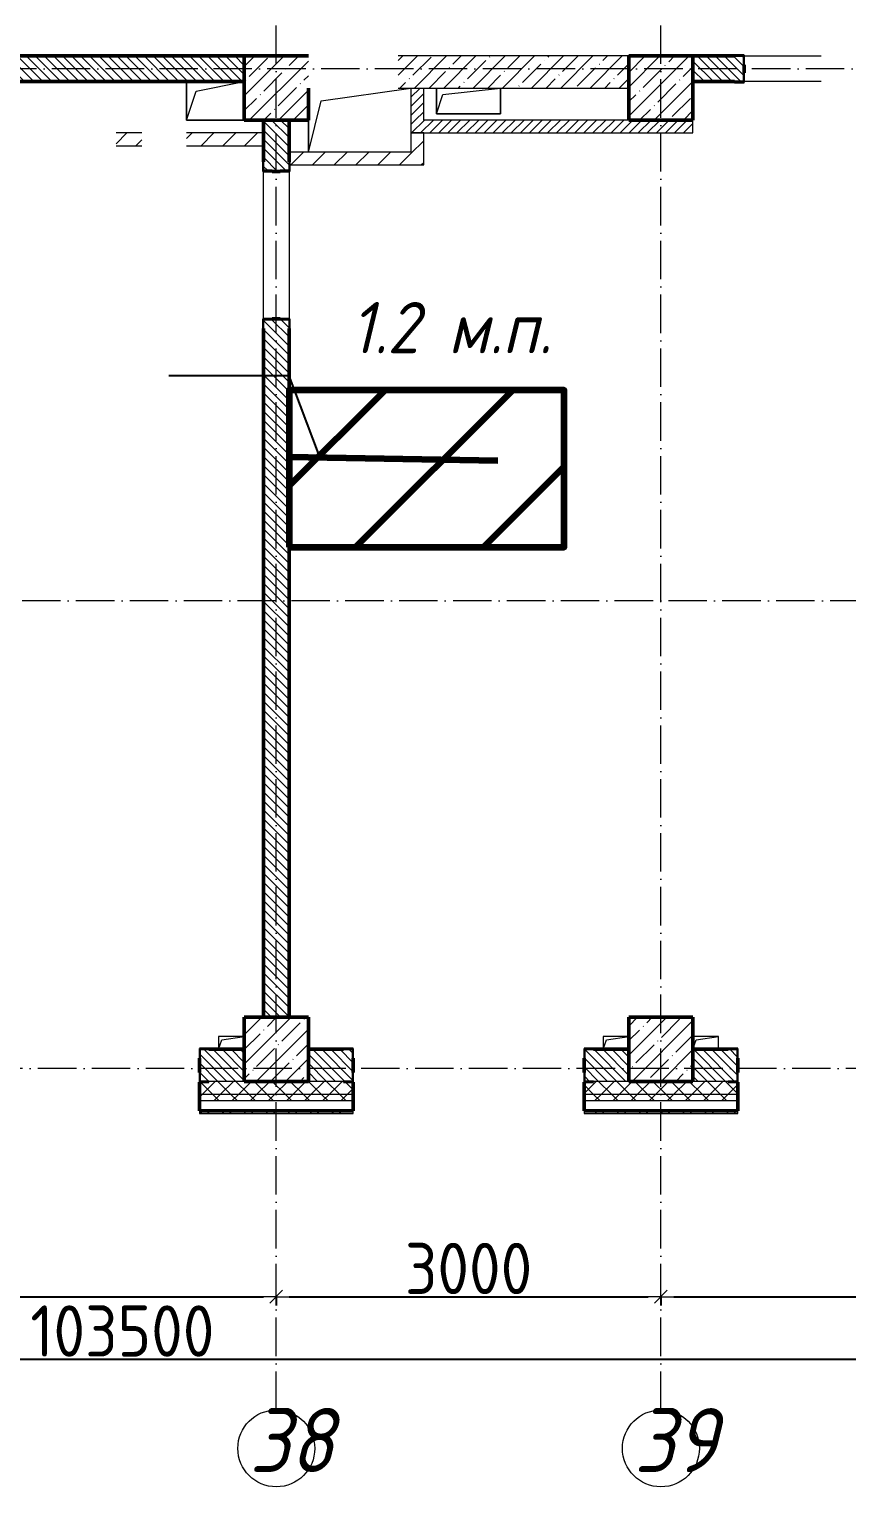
# Model space of a CAD drawing. Header units: millimetres. Extents: x -401725 to 250493, y 305116 to 802890.
# Drawn here: x 33081 to 39458, y 453933 to 465306 of the extents above; entities that cross this region are included whole.
import ezdxf

# ---------------------------------------------------------------- set-up
doc = ezdxf.new("R2010")
doc.units = ezdxf.units.MM
doc.linetypes.add('50_200_ШТРИХ_1Т_ш5_п1_п1_', pattern=[700, 500, -100, 0, -100])
for name, color, linetype, lineweight in [('20.3 ) Штробы', 1, 'Continuous', 90), ('20.4) Замена ПВХ плитка', 90, 'Continuous', 90), ('A-____-____-DIMS', 7, 'Continuous', 9), ('A-FLOR-____-OTLN', 7, 'Continuous', 9), ('A-GENM-____-MCUT', 7, 'Continuous', 25), ('A-GENM-____-OTLN', 7, 'Continuous', 9), ('A-GENM-____-OTLN-1', 7, 'Continuous', 25), ('A-WALL-____-MCUT-1', 7, 'Continuous', 9), ('A-WALL-____-MCUT-2', 7, 'Continuous', 50), ('A-WALL-____-MCUT-3', 7, 'Continuous', 9), ('A-WALL-____-PATT-1', 7, 'Continuous', 9), ('A-WALL-FNSH-MCUT-1', 7, 'Continuous', 9), ('I-WALL-____-OTLN', 7, 'Continuous', 9), ('S-COLS-____-MCUT', 7, 'Continuous', 50), ('S-COLS-____-OTLN', 7, 'Continuous', 9), ('S-GRID-____-IDEN', 7, 'Continuous', 9), ('S-GRID-____-OTLN-1', 7, '50_200_ШТРИХ_1Т_ш5_п1_п1_', 9)]:
    doc.layers.add(name, color=color, linetype=linetype, lineweight=lineweight)
doc.styles.add('ISOCPEUR_I', font='isocpeui.ttf', dxfattribs={"width": 0.9, "height": 2.5})
doc.styles.add('ISOCPEUR_I_11', font='isocpeui.ttf', dxfattribs={"width": 0.9, "height": 200})
doc.styles.add('СПДС', font='isocpeur.ttf', dxfattribs={"width": 0.9})
doc.dimstyles.new('Размера А3', dxfattribs={"dimtxt": 200, "dimasz": 100, "dimexe": 70, "dimexo": 100, "dimgap": 20, "dimtad": 1, "dimdec": 0, "dimrnd": 10, "dimzin": 0, "dimdsep": 46, "dimtxsty": 'СПДС', "dimblk": 'ARROWHEAD_6', "dimcen": 1, "dimclrd": 256, "dimclre": 256, "dimclrt": 256, "dimazin": 0, "dimtfac": 1, "dimtdec": 0, "dimtmove": 2, "dimatfit": 3, "dimfxl": 1, "dimtolj": 1, "dimtzin": 0, "dimarcsym": 0})
pattern_1 = [(135, (-15591.663, 459015.94), (-35.35534, -35.35534), [])]
pattern_2 = [(45, (-15591.66, 459015.94), (-70.71068, 70.71068), []), (135, (-15591.66, 459015.94), (-70.71068, -70.71068), [])]
pattern_3 = [(45, (-15591.66, 459015.94), (-84.8528, 84.8528), [])]
pattern_4 = [(45, (-15591.663, 459015.94), (-35.35534, 35.35534), [])]

# ---------------------------------------------------------------- blocks, each defined once
blk = doc.blocks.new('BSC_Колонна _Прямоугольная - 500х500-V59-АР1_План отверстий 2 этажа в осях 1-64_А-ГГ')
at = {"layer": 'S-COLS-____-OTLN'}
h = blk.add_hatch(dxfattribs=at)
h.set_pattern_fill('FP_88', color=256, style=0, pattern_type=2)
h.set_pattern_definition([(45, (-50600, 1668.96), (-114.04925, 114.04925), []), (45, (-50485.95, 1668.96), (-114.04925, 114.04925), [201.613, -40.323, 3.353, -36.97])])
h.paths.add_polyline_path([(-250, -250), (250, -250), (250, 250), (-250, 250), (-250, -175)], flags=0)
at = {"layer": 'S-COLS-____-MCUT'}
for p, q in [((250, 250), (-250, 250)), ((-250, 250), (-250, -250)), ((250, -250), (250, 250)), ((-250, -250), (250, -250))]:
    blk.add_line(p, q, dxfattribs=at)
blk = doc.blocks.new('BSC_Колонна _Прямоугольная - 500х500-V60-АР1_План отверстий 2 этажа в осях 1-64_А-ГГ')
at = {"layer": 'S-COLS-____-OTLN'}
h = blk.add_hatch(dxfattribs=at)
h.set_pattern_fill('FP_89', color=256, style=0, pattern_type=2)
h.set_pattern_definition([(45, (-50600, -5831.04), (-114.04925, 114.04925), []), (45, (-50485.95, -5831.04), (-114.04925, 114.04925), [201.613, -40.323, 3.353, -36.97])])
h.paths.add_polyline_path([(-250, -250), (250, -250), (250, 250), (-250, 250), (-250, 0)], flags=0)
at = {"layer": 'S-COLS-____-MCUT'}
for p, q in [((250, 250), (-250, 250)), ((-250, 250), (-250, -250)), ((250, -250), (250, 0)), ((-250, -250), (250, -250))]:
    blk.add_line(p, q, dxfattribs=at)
blk = doc.blocks.new('BSC_Колонна _Прямоугольная - 500х500-V61-АР1_План отверстий 2 этажа в осях 1-64_А-ГГ')
at = {"layer": 'S-COLS-____-OTLN'}
h = blk.add_hatch(dxfattribs=at)
h.set_pattern_fill('FP_90', color=256, style=0, pattern_type=2)
h.set_pattern_definition([(45, (-53600, 1668.96), (-114.04925, 114.04925), []), (45, (-53485.95, 1668.96), (-114.04925, 114.04925), [201.613, -40.323, 3.353, -36.97])])
h.paths.add_polyline_path([(-250, -250), (250, -250), (250, 250), (-250, 250)], flags=0)
at = {"layer": 'S-COLS-____-MCUT'}
for p, q in [((250, 250), (-250, 250)), ((-250, 250), (-250, -250)), ((250, -250), (250, 250)), ((-250, -250), (250, -250))]:
    blk.add_line(p, q, dxfattribs=at)
blk = doc.blocks.new('BSC_Колонна _Прямоугольная - 500х500-V62-АР1_План отверстий 2 этажа в осях 1-64_А-ГГ')
at = {"layer": 'S-COLS-____-OTLN'}
h = blk.add_hatch(dxfattribs=at)
h.set_pattern_fill('FP_91', color=256, style=0, pattern_type=2)
h.set_pattern_definition([(45, (-53600, -5831.04), (-114.04925, 114.04925), []), (45, (-53485.95, -5831.04), (-114.04925, 114.04925), [201.613, -40.323, 3.353, -36.97])])
h.paths.add_polyline_path([(-250, -250), (250, -250), (250, 250), (-250, 250)], flags=0)
at = {"layer": 'S-COLS-____-MCUT'}
for p, q in [((250, 250), (-250, 250)), ((-250, 250), (-250, -250)), ((250, -250), (250, 250)), ((-250, -250), (250, -250))]:
    blk.add_line(p, q, dxfattribs=at)
blk = doc.blocks.new('Фахверк_СКБ_Уголок - 250_2700-27497298-АР1_План отверстий 2 этажа в осях 1-64_А-ГГ')
at = {"layer": 'A-GENM-____-MCUT'}
for p, q in [((200, 181), (125, 181)), ((125, 181), (125, 106)), ((131, 106), (131, 175)), ((131, 175), (200, 175)), ((200, 175), (200, 181)), ((125, 106), (131, 106)), ((131, -6), (125, -6)), ((125, -6), (125, -81)), ((125, -81), (200, -81)), ((131, -75), (131, -6)), ((200, -75), (131, -75)), ((200, -81), (200, -75))]:
    blk.add_line(p, q, dxfattribs=at)
blk = doc.blocks.new('Фахверк_СКБ_Уголок - 200_3960-28268576-АР1_План отверстий 2 этажа в осях 1-64_А-ГГ')
at = {"layer": 'A-GENM-____-MCUT'}
for p, q in [((200, 156), (125, 156)), ((125, 156), (125, 81)), ((131, 81), (131, 150)), ((131, 150), (200, 150)), ((200, 150), (200, 156)), ((125, 81), (131, 81)), ((131, 19), (125, 19)), ((125, 19), (125, -56)), ((131, -50), (131, 19)), ((125, -56), (200, -56)), ((200, -50), (131, -50)), ((200, -56), (200, -50))]:
    blk.add_line(p, q, dxfattribs=at)
blk = doc.blocks.new('AR_Отверстие прямоугольное _в плите_ - AR_Отверстие прямоугольное _в плите_-V156-АР1_План отверстий 2 этажа в осях 1-64_А-ГГ')
at = {"layer": 'A-GENM-____-OTLN'}
for p, q in [((-250, 100), (-250, -100)), ((-250, -100), (-200, 50)), ((-200, 50), (250, 100)), ((250, -100), (250, 100)), ((-250, -100), (250, -100))]:
    blk.add_line(p, q, dxfattribs=at)
blk = doc.blocks.new('AR_Отверстие прямоугольное _в плите_ - AR_Отверстие прямоугольное _в плите_-V161-АР1_План отверстий 2 этажа в осях 1-64_А-ГГ')
at = {"layer": 'A-GENM-____-OTLN'}
for p, q in [((100, 50), (-100, 50)), ((-100, 50), (-100, -50)), ((-100, -50), (-75, 25)), ((-75, 25), (100, 50))]:
    blk.add_line(p, q, dxfattribs=at)
blk = doc.blocks.new('AR_Отверстие прямоугольное _в плите_ - AR_Отверстие прямоугольное _в плите_-30510712-АР1_План отверстий 2 этажа в осях 1-64_А-ГГ')
at = {"layer": 'A-GENM-____-OTLN'}
for p, q in [((100, 50), (-100, 50)), ((-100, -50), (-75, 25)), ((-75, 25), (100, 50)), ((100, -50), (100, 50))]:
    blk.add_line(p, q, dxfattribs=at)
blk = doc.blocks.new('AR_Отверстие прямоугольное _в плите_ - AR_Отверстие прямоугольное _в плите_-30553057-АР1_План отверстий 2 этажа в осях 1-64_А-ГГ')
at = {"layer": 'A-GENM-____-OTLN'}
for p, q in [((-300, 150), (400, 250)), ((-400, -250), (-300, 150)), ((-400, 0), (-400, -250))]:
    blk.add_line(p, q, dxfattribs=at)
blk = doc.blocks.new('AR_Отверстие прямоугольное _в плите_ - AR_Отверстие прямоугольное _в плите_-30552670-АР1_План отверстий 2 этажа в осях 1-64_А-ГГ')
at = {"layer": 'A-GENM-____-OTLN'}
for p, q in [((-225, 150), (-225, -150)), ((-150, 75), (225, 150)), ((-225, -150), (-150, 75)), ((-225, -150), (225, -150))]:
    blk.add_line(p, q, dxfattribs=at)
blk = doc.blocks.new('154_Стойка_СКБ_Уголок - СМ-2180_200-28268025-АР1_План отверстий 2 этажа в осях 1-64_А-ГГ')
at = {"layer": 'A-GENM-____-MCUT'}
for p, q in [((125, 156), (125, 81)), ((200, 156), (125, 156)), ((131, 81), (131, 150)), ((131, 150), (200, 150)), ((200, 150), (200, 156)), ((125, 81), (131, 81)), ((131, 19), (125, 19)), ((125, 19), (125, -56)), ((131, -50), (131, 19)), ((125, -56), (200, -56)), ((200, -50), (131, -50)), ((200, -56), (200, -50))]:
    blk.add_line(p, q, dxfattribs=at)
blk = doc.blocks.new('Ось сетки - Круг_Ø6_00__ISO-2_5_0_9K_-25732049-АР1_План отверстий 2 этажа в осях 1-64_А-ГГ')
at = {"layer": 'S-GRID-____-IDEN'}
blk.add_circle((0, 0), 3, dxfattribs=at)
blk = doc.blocks.new('ARROWHEAD_6')
at = {"color": 0, "linetype": 'Continuous'}
for p, q in [((0, 0), (-1, 0)), ((-0.5, -0.5), (0.5, 0.5))]:
    blk.add_line(p, q, dxfattribs=at)
blk = doc.blocks.new('*D4553')
at = {"layer": 'A-____-____-DIMS', "lineweight": -2, "transparency": 16777216}
for p, q in [((29008, 455423), (29008, 455347)), ((29108, 455417), (34908, 455417)), ((35008, 455423), (35008, 455347))]:
    blk.add_line(p, q, dxfattribs=at)
at = {"layer": 'Defpoints', "color": 0, "lineweight": 30, "transparency": 16777216}
for p in [(29008, 455523), (35008, 455523), (35008, 455417)]:
    blk.add_point(p, dxfattribs=at)
at = {"layer": 'A-____-____-DIMS', "lineweight": -2, "transparency": 16777216, "xscale": 100, "yscale": 100, "zscale": 100, "rotation": 180}
blk.add_blockref('ARROWHEAD_6', (29008, 455417), dxfattribs=at)
at = {"layer": 'A-____-____-DIMS', "lineweight": -2, "transparency": 16777216, "xscale": 100, "yscale": 100, "zscale": 100}
blk.add_blockref('ARROWHEAD_6', (35008, 455417), dxfattribs=at)
at = {"layer": 'A-____-____-DIMS', "transparency": 16777216, "insert": (32008, 455637), "char_height": 400, "attachment_point": 5, "style": 'СПДС'}
blk.add_mtext('\\A1;6000', dxfattribs=at)
blk = doc.blocks.new('*D4554')
at = {"layer": 'A-____-____-DIMS', "lineweight": -2, "transparency": 16777216}
for p, q in [((35008, 455423), (35008, 455347)), ((35108, 455417), (37908, 455417)), ((38008, 455423), (38008, 455347))]:
    blk.add_line(p, q, dxfattribs=at)
at = {"layer": 'Defpoints', "color": 0, "lineweight": 30, "transparency": 16777216}
for p in [(35008, 455523), (38008, 455523), (38008, 455417)]:
    blk.add_point(p, dxfattribs=at)
at = {"layer": 'A-____-____-DIMS', "lineweight": -2, "transparency": 16777216, "xscale": 100, "yscale": 100, "zscale": 100, "rotation": 180}
blk.add_blockref('ARROWHEAD_6', (35008, 455417), dxfattribs=at)
at = {"layer": 'A-____-____-DIMS', "lineweight": -2, "transparency": 16777216, "xscale": 100, "yscale": 100, "zscale": 100}
blk.add_blockref('ARROWHEAD_6', (38008, 455417), dxfattribs=at)
at = {"layer": 'A-____-____-DIMS', "transparency": 16777216, "insert": (36508, 455637), "char_height": 400, "attachment_point": 5, "style": 'СПДС'}
blk.add_mtext('\\A1;3000', dxfattribs=at)
blk = doc.blocks.new('*D4555')
at = {"layer": 'A-____-____-DIMS', "lineweight": -2, "transparency": 16777216}
for p, q in [((38008, 455423), (38008, 455347)), ((38108, 455417), (43908, 455417)), ((44008, 455423), (44008, 455347))]:
    blk.add_line(p, q, dxfattribs=at)
at = {"layer": 'Defpoints', "color": 0, "lineweight": 30, "transparency": 16777216}
for p in [(38008, 455523), (44008, 455523), (44008, 455417)]:
    blk.add_point(p, dxfattribs=at)
at = {"layer": 'A-____-____-DIMS', "lineweight": -2, "transparency": 16777216, "xscale": 100, "yscale": 100, "zscale": 100, "rotation": 180}
blk.add_blockref('ARROWHEAD_6', (38008, 455417), dxfattribs=at)
at = {"layer": 'A-____-____-DIMS', "lineweight": -2, "transparency": 16777216, "xscale": 100, "yscale": 100, "zscale": 100}
blk.add_blockref('ARROWHEAD_6', (44008, 455417), dxfattribs=at)
at = {"layer": 'A-____-____-DIMS', "transparency": 16777216, "insert": (41008, 455637), "char_height": 400, "attachment_point": 5, "style": 'СПДС'}
blk.add_mtext('\\A1;6000', dxfattribs=at)
blk = doc.blocks.new('*D4658')
at = {"layer": 'A-____-____-DIMS', "lineweight": -2, "transparency": 16777216}
for p, q in [((-17942, 454935), (-17942, 454859)), ((-17842, 454929), (85458, 454929)), ((85558, 454935), (85558, 454859))]:
    blk.add_line(p, q, dxfattribs=at)
at = {"layer": 'Defpoints', "color": 0, "lineweight": 30, "transparency": 16777216}
for p in [(-17942, 455035), (85558, 455035), (85558, 454929)]:
    blk.add_point(p, dxfattribs=at)
at = {"layer": 'A-____-____-DIMS', "lineweight": -2, "transparency": 16777216, "xscale": 100, "yscale": 100, "zscale": 100, "rotation": 180}
blk.add_blockref('ARROWHEAD_6', (-17942, 454929), dxfattribs=at)
at = {"layer": 'A-____-____-DIMS', "lineweight": -2, "transparency": 16777216, "xscale": 100, "yscale": 100, "zscale": 100}
blk.add_blockref('ARROWHEAD_6', (85558, 454929), dxfattribs=at)
at = {"layer": 'A-____-____-DIMS', "transparency": 16777216, "insert": (33808, 455149), "char_height": 400, "attachment_point": 5, "style": 'СПДС'}
blk.add_mtext('\\A1;103500', dxfattribs=at)
blk = doc.blocks.new('2этаж')
at = {"layer": 'S-GRID-____-OTLN-1', "color": 251, "ltscale": 0.6, "true_color": 0x636466}
for p, q in [((35008.3, 454533.3), (35008.3, 469166.5)), ((38008.3, 454533.3), (38008.3, 469166.5)), ((74727.1, 464997), (-20260.4, 464997)), ((88359, 460847), (-20260.4, 460847)), ((88482.7, 457197), (-20260.4, 457197))]:
    blk.add_line(p, q, dxfattribs=at)
at = {"layer": 'S-GRID-____-IDEN', "char_height": 500, "width": 404.05, "attachment_point": 1, "style": 'ISOCPEUR_I'}
for s, insert in [('38', (34798.8, 454547.9)), ('39', (37798.8, 454547.9))]:
    blk.add_mtext(s, dxfattribs=dict(at, insert=insert))
at = {"layer": 'A-____-____-DIMS'}
for base, p1, p2, picture, middle in [((35008.3, 455417.4), (29008.3, 455523.5), (35008.3, 455523.5), '*D4553', (32008.3, 455637.4)), ((38008.3, 455417.4), (35008.3, 455523.5), (38008.3, 455523.5), '*D4554', (36508.3, 455637.4)), ((44008.3, 455417.4), (38008.3, 455523.5), (44008.3, 455523.5), '*D4555', (41008.3, 455637.4)), ((85558.3, 454929.2), (-17941.7, 455035.3), (85558.3, 455035.3), '*D4658', (33808.3, 455149.2))]:
    dim = blk.add_linear_dim(base=base, p1=p1, p2=p2, dimstyle='Размера А3', override={"dimtxt": 400}, dxfattribs=at)
    dim.commit()
    dim.dimension.update_dxf_attribs({"geometry": picture, "text_midpoint": middle})

msp = doc.modelspace()

# ---------------------------------------------------------------- hatches: boundary and pattern name
at = {"layer": '20.4) Замена ПВХ плитка'}
h = msp.add_hatch(dxfattribs=at)
h.set_pattern_fill('ANSI31', color=256, scale=222)
h.paths.add_polyline_path([(175129.0567, 518909.2615), (177547.4186, 518909.2615), (177547.4186, 519950.4617), (175129.0567, 519950.4617)])
h.paths.add_polyline_path([(4708.3366, 462008.7469), (6404.5747, 462008.7469), (6404.5747, 462809.9682), (4708.3366, 462809.9682)])
h.paths.add_polyline_path([(35108.3366, 461264.4739), (37254.5981, 461264.4739), (37254.5981, 462490.6694), (35108.3366, 462490.6694)])
at = {"layer": 'A-WALL-____-PATT-1'}
h = msp.add_hatch(dxfattribs=at)
h.set_pattern_fill('FP_6', color=256, style=0, pattern_type=2)
h.set_pattern_definition(pattern_1)
h.paths.add_polyline_path([(33883.6471, 464896.983), (34758.3366, 464896.983), (34758.3366, 465096.983), (32014.3366, 465096.983), (32014.3366, 465027.983), (32008.3366, 465027.983), (32008.3366, 464965.983), (32014.3366, 464965.983), (32014.3366, 464896.983), (32116.1828, 464896.983)], flags=0)
h.paths.add_polyline_path([(29958.3366, 464896.983), (30852.3366, 464896.983), (30852.3366, 464965.983), (30858.3366, 464965.983), (30858.3366, 465027.983), (30852.3366, 465027.983), (30852.3366, 465096.983), (29958.3366, 465096.983), (29958.3366, 464984.483)], flags=0)
h.paths.add_polyline_path([(29258.3366, 464896.983), (29558.3366, 464896.983), (29558.3366, 465096.983), (29258.3366, 465096.983)], flags=0)
h = msp.add_hatch(dxfattribs=at)
h.set_pattern_fill('FP_25', color=256, style=0, pattern_type=2)
h.set_pattern_definition([(45, (-15591.66, 459015.94), (-114.04925, 114.04925), []), (45, (-15477.61, 459015.94), (-114.04925, 114.04925), [201.612, -40.322, 3.353, -36.97])])
h.paths.add_polyline_path([(37758.3366, 464846.983), (37758.3366, 465096.983), (35958.3366, 465096.983), (35958.3366, 464846.983), (37418.5757, 464846.983)], flags=0)
h = msp.add_hatch(dxfattribs=at)
h.set_pattern_fill('FP_6', color=256, style=0, pattern_type=2)
h.set_pattern_definition(pattern_1)
h.paths.add_polyline_path([(43758.3366, 464896.983), (43758.3366, 465096.983), (43358.3366, 465096.983), (43358.3366, 464896.983)], flags=0)
h.paths.add_polyline_path([(40364.3366, 464896.983), (41152.3366, 464896.983), (41152.3366, 464965.983), (41158.3366, 464965.983), (41158.3366, 465027.983), (41152.3366, 465027.983), (41152.3366, 465096.983), (40364.3366, 465096.983), (40364.3366, 465027.983), (40358.3366, 465027.983), (40358.3366, 464965.983), (40364.3366, 464965.983), (40364.3366, 464936.983)], flags=0)
h.paths.add_polyline_path([(42064.3366, 464896.983), (42958.3366, 464896.983), (42958.3366, 465096.983), (42064.3366, 465096.983), (42064.3366, 465027.983), (42058.3366, 465027.983), (42058.3366, 464965.983), (42064.3366, 464965.983), (42064.3366, 464897.6888)], flags=0)
h.paths.add_polyline_path([(38583.3366, 464896.983), (38652.3366, 464896.983), (38652.3366, 464965.983), (38658.3366, 464965.983), (38658.3366, 465027.983), (38652.3366, 465027.983), (38652.3366, 465096.983), (38258.3366, 465096.983), (38258.3366, 464896.983)], flags=0)
h = msp.add_hatch(dxfattribs=at)
h.set_pattern_fill('FP_5', color=256, style=0, pattern_type=2)
h.set_pattern_definition(pattern_4)
h.paths.add_polyline_path([(36158.3366, 464596.983), (36158.3366, 464846.983), (36058.3366, 464846.983), (36058.3366, 464596.983)], flags=0)
h = msp.add_hatch(dxfattribs=at)
h.set_pattern_fill('FP_6', color=256, style=0, pattern_type=2)
h.set_pattern_definition(pattern_1)
h.paths.add_polyline_path([(34908.3366, 457596.983), (35108.3366, 457596.983), (35108.1164, 463040.983), (35039.3366, 463040.983), (35039.3366, 463046.983), (34977.3366, 463046.983), (34977.3366, 463040.983), (34908.3366, 463040.983), (34908.3366, 458031.8615)], flags=0)
h.paths.add_polyline_path([(35039.3366, 464196.983), (35039.3366, 464202.983), (35108.3366, 464202.983), (35108.3366, 464596.983), (34908.3366, 464596.983), (34908.3366, 464202.983), (34977.3366, 464202.983), (34977.3366, 464196.983)], flags=0)
h = msp.add_hatch(dxfattribs=at)
h.set_pattern_fill('FP_5', color=256, style=0, pattern_type=2)
h.set_pattern_definition(pattern_4)
h.paths.add_polyline_path([(36058.3366, 464496.983), (38258.3366, 464496.983), (38258.3366, 464596.983), (36058.3366, 464596.983)], flags=0)
h = msp.add_hatch(dxfattribs=at)
h.set_pattern_fill('FP_4', color=256, style=0, pattern_type=2)
h.set_pattern_definition(pattern_3)
h.paths.add_polyline_path([(32858.3366, 464396.983), (33058.3366, 464396.983), (33058.3366, 464496.983), (32858.3366, 464496.983)], flags=0)
h.paths.add_polyline_path([(33883.6471, 464396.983), (33958.3366, 464396.983), (33958.3366, 464496.983), (33758.3366, 464496.983), (33758.3366, 464396.983)], flags=0)
h.paths.add_polyline_path([(34908.3366, 464396.983), (34908.3366, 464496.983), (34308.3366, 464496.983), (34308.3366, 464396.983)], flags=0)
h.paths.add_polyline_path([(32109.8366, 464399.983), (32155.3366, 464399.983), (32155.3366, 464493.983), (32108.3366, 464493.983), (32108.3366, 464399.983)], flags=0)
h = msp.add_hatch(dxfattribs=at)
h.set_pattern_fill('FP_4', color=256, style=0, pattern_type=2)
h.set_pattern_definition(pattern_3)
h.paths.add_polyline_path([(36158.3366, 464246.983), (36158.3366, 464496.983), (36058.3366, 464496.983), (36058.3366, 464246.983)], flags=0)
h = msp.add_hatch(dxfattribs=at)
h.set_pattern_fill('FP_4', color=256, style=0, pattern_type=2)
h.set_pattern_definition(pattern_3)
h.paths.add_polyline_path([(36058.3366, 464246.983), (36058.3366, 464346.983), (35108.3366, 464346.983), (35108.3366, 464271.983), (35114.3366, 464271.983), (35114.3366, 464246.983), (35651.1114, 464246.983)], flags=0)
h = msp.add_hatch(dxfattribs=at)
h.set_pattern_fill('FP_6', color=256, style=0, pattern_type=2)
h.set_pattern_definition(pattern_1)
h.paths.add_polyline_path([(34483.3366, 457096.983), (34758.3366, 457096.983), (34758.3366, 457346.983), (34414.3366, 457346.983), (34414.3366, 457277.983), (34408.3366, 457277.983), (34408.3366, 457165.983), (34414.3366, 457165.983), (34414.3366, 457096.983)], flags=0)
h.paths.add_polyline_path([(32116.1828, 457096.983), (32602.3366, 457096.983), (32602.3366, 457165.983), (32608.3366, 457165.983), (32608.3366, 457277.983), (32602.3366, 457277.983), (32602.3366, 457346.983), (31414.3366, 457346.983), (31414.3366, 457277.983), (31408.3366, 457277.983), (31408.3366, 457165.983), (31414.3366, 457165.983), (31414.3366, 457096.983), (31483.3366, 457096.983)], flags=0)
h.paths.add_polyline_path([(29602.3366, 457096.983), (29602.3366, 457165.983), (29608.3366, 457165.983), (29608.3366, 457277.983), (29602.3366, 457277.983), (29602.3366, 457346.983), (29258.3366, 457346.983), (29258.3366, 457096.983), (29533.3366, 457096.983)], flags=0)
h = msp.add_hatch(dxfattribs=at)
h.set_pattern_fill('FP_6', color=256, style=0, pattern_type=2)
h.set_pattern_definition(pattern_1)
h.paths.add_polyline_path([(37483.3366, 457096.983), (37758.3366, 457096.983), (37758.3366, 457346.983), (37414.3366, 457346.983), (37414.3366, 457277.983), (37408.3366, 457277.983), (37408.3366, 457165.983), (37414.3366, 457165.983), (37414.3366, 457096.983), (37418.5757, 457096.983)], flags=0)
h.paths.add_polyline_path([(35533.3366, 457096.983), (35602.3366, 457096.983), (35602.3366, 457165.983), (35608.3314, 457165.983), (35608.3314, 457277.983), (35602.3366, 457277.983), (35602.3366, 457346.983), (35258.3366, 457346.983), (35258.3366, 457096.983)], flags=0)
h = msp.add_hatch(dxfattribs=at)
h.set_pattern_fill('FP_6', color=256, style=0, pattern_type=2)
h.set_pattern_definition(pattern_1)
h.paths.add_polyline_path([(43604.7007, 457096.983), (43758.3366, 457096.983), (43758.3366, 457346.983), (43414.3366, 457346.983), (43414.3366, 457277.983), (43408.3366, 457277.983), (43408.3366, 457165.983), (43414.3366, 457165.983), (43414.3366, 457096.983), (43483.3366, 457096.983)], flags=0)
h.paths.add_polyline_path([(38533.3366, 457096.983), (38602.3366, 457096.983), (38602.3366, 457165.983), (38608.3262, 457165.983), (38608.3262, 457277.983), (38602.3366, 457277.983), (38602.3366, 457346.983), (38258.3366, 457346.983), (38258.3366, 457096.983), (38302.3078, 457096.983)], flags=0)
h = msp.add_hatch(dxfattribs=at)
h.set_pattern_fill('FP_1', color=256, style=0, pattern_type=2)
h.set_pattern_definition(pattern_2)
h.paths.add_polyline_path([(85658.3366, 456996.983), (85658.3366, 457096.983), (76633.3366, 457096.983), (76633.3366, 457090.983), (76558.3366, 457090.983), (76558.3366, 456996.983), (85158.3366, 456996.983)], flags=0)
h.paths.add_polyline_path([(74758.3366, 456996.983), (74758.3366, 457090.983), (74683.3366, 457090.983), (74683.3366, 457096.983), (66808.3366, 457096.983), (66808.3366, 456996.983), (74535.3257, 456996.983)], flags=0)
h.paths.add_polyline_path([(65308.3366, 456996.983), (65808.3366, 456996.983), (65808.3366, 457096.983), (64683.3366, 457096.983), (64683.3366, 457090.983), (64608.3366, 457090.983), (64608.3366, 456996.983), (64683.3366, 456996.983)], flags=0)
h.paths.add_polyline_path([(55408.3366, 456996.983), (56808.3366, 456996.983), (56808.3366, 457096.983), (55483.3366, 457096.983), (55483.3366, 457090.983), (55408.3366, 457090.983)], flags=0)
h.paths.add_polyline_path([(53258.3366, 456996.983), (53608.3366, 456996.983), (53608.3366, 457090.983), (53533.3366, 457090.983), (53533.3366, 457096.983), (52483.3366, 457096.983), (52483.3366, 457090.983), (52408.3366, 457090.983), (52408.3366, 456996.983), (52758.3366, 456996.983)], flags=0)
h.paths.add_polyline_path([(50608.0335, 456996.983), (50608.0335, 457090.983), (50533.3366, 457090.983), (50533.3366, 457096.983), (49483.3366, 457096.983), (49483.3366, 457090.983), (49408.3366, 457090.983), (49408.3366, 456996.983), (49790.8257, 456996.983)], flags=0)
h.paths.add_polyline_path([(47608.3366, 456996.983), (47608.3366, 457090.983), (47533.3366, 457090.983), (47533.3366, 457096.983), (46483.3366, 457096.983), (46483.3366, 457090.983), (46408.3366, 457090.983), (46408.3366, 456996.983), (47139.6293, 456996.983)], flags=0)
h.paths.add_polyline_path([(43758.3366, 456996.983), (44608.3366, 456996.983), (44608.3366, 457090.983), (44533.3366, 457090.983), (44533.3366, 457096.983), (43483.3366, 457096.983), (43483.3366, 457090.983), (43408.3366, 457090.983), (43408.3262, 456996.983), (43604.7007, 456996.983)], flags=0)
h.paths.add_polyline_path([(38302.3078, 456996.983), (38608.3262, 456996.983), (38608.3262, 457090.983), (38533.3366, 457090.983), (38533.3366, 457096.983), (37483.3366, 457096.983), (37483.3366, 457090.983), (37408.3366, 457090.983), (37408.3314, 456996.983), (38258.3366, 456996.983)], flags=0)
h.paths.add_polyline_path([(34408.3366, 456996.983), (35608.3314, 456996.983), (35608.3314, 457090.983), (35533.3366, 457090.983), (35533.3366, 457096.983), (34483.3366, 457096.983), (34483.3366, 457090.983), (34408.3366, 457090.983)], flags=0)
h.paths.add_polyline_path([(32116.1828, 456996.983), (32608.3366, 456996.983), (32608.3366, 457090.983), (32533.3366, 457090.983), (32533.3366, 457096.983), (31483.3366, 457096.983), (31483.3366, 457090.983), (31408.3366, 457090.983), (31408.3366, 456996.983), (31483.3366, 456996.983)], flags=0)
h.paths.add_polyline_path([(29464.9864, 456996.983), (29608.3366, 456996.983), (29608.3366, 457090.983), (29533.3366, 457090.983), (29533.3366, 457096.983), (28483.3366, 457096.983), (28483.3366, 457090.983), (28408.3366, 457090.983), (28408.3366, 456996.983), (29258.3366, 456996.983)], flags=0)
h.paths.add_polyline_path([(26608.3366, 456996.983), (26608.3366, 457090.983), (26533.3366, 457090.983), (26533.3366, 457096.983), (25483.3366, 457096.983), (25483.3366, 457090.983), (25408.3366, 457090.983), (25408.3366, 456996.983), (26533.3366, 456996.983)], flags=0)
h.paths.add_polyline_path([(23608.3366, 456996.983), (23608.3366, 457090.983), (23533.3366, 457091.6258), (23533.3366, 457096.983), (22208.3366, 457096.983), (22208.3366, 456996.983), (23602.3366, 456996.983)], flags=0)
h.paths.add_polyline_path([(19208.3366, 456996.983), (20408.3366, 456996.983), (20408.3366, 457090.983), (20333.3366, 457090.983), (20333.3366, 457096.983), (19208.3366, 457096.983)], flags=0)
h.paths.add_polyline_path([(17402.3366, 456996.983), (17408.3366, 456996.983), (17408.3366, 457090.983), (17333.3366, 457090.983), (17333.3366, 457096.983), (16283.3366, 457096.983), (16283.3366, 457090.983), (16208.3366, 457090.983), (16209.0042, 456996.983), (17333.3366, 456996.983)], flags=0)
h.paths.add_polyline_path([(14333.3366, 456996.983), (14408.3366, 456996.983), (14408.3366, 457090.983), (14333.3366, 457090.983), (14333.3366, 457096.983), (13208.3366, 457096.983), (13208.3366, 456996.983), (13708.3366, 456996.983)], flags=0)
h.paths.add_polyline_path([(10708.3366, 456996.983), (11408.3366, 456996.983), (11408.3366, 457090.983), (11333.3366, 457090.983), (11333.3366, 457096.983), (10208.3366, 457096.983), (10208.3366, 456996.983)], flags=0)
h.paths.add_polyline_path([(8408.3366, 456996.983), (8408.3366, 457090.983), (8333.3366, 457090.983), (8333.3366, 457096.983), (7283.3366, 457096.983), (7283.3366, 457090.983), (7208.3366, 457090.983), (7208.3366, 456996.983), (7371.6828, 456996.983)], flags=0)
h.paths.add_polyline_path([(5333.3366, 456996.983), (5408.3366, 456996.983), (5408.3366, 457090.983), (5333.3366, 457090.983), (5333.3366, 457096.983), (4208.3366, 457096.983), (4208.3366, 456996.983), (4720.4864, 456996.983)], flags=0)
h.paths.add_polyline_path([(1208.3366, 456996.983), (2408.3366, 456996.983), (2408.3366, 457090.983), (2333.3366, 457090.983), (2333.3366, 457096.983), (1208.3366, 457096.983)], flags=0)
h.paths.add_polyline_path([(-591.6634, 456996.983), (-591.6634, 457090.983), (-666.6634, 457090.983), (-666.6634, 457096.983), (-1716.6634, 457096.983), (-1716.6634, 457090.983), (-1791.6634, 457090.983), (-1791.6634, 456996.983), (-691.6634, 456996.983)], flags=0)
h.paths.add_polyline_path([(-2791.6634, 456996.983), (-2791.6634, 457090.983), (-2866.6634, 457090.983), (-2866.6634, 457096.983), (-8116.6634, 457096.983), (-8116.6634, 457090.983), (-8191.6634, 457090.983), (-8191.6634, 456996.983), (-3233.1029, 456996.983)], flags=0)
h.paths.add_polyline_path([(-10291.6634, 456996.983), (-9191.6634, 456996.983), (-9191.6634, 457090.983), (-9266.6634, 457090.983), (-9266.6634, 457096.983), (-18041.6634, 457096.983), (-18041.6634, 456996.983), (-10302.9601, 456996.983)], flags=0)
h = msp.add_hatch(dxfattribs=at)
h.set_pattern_fill('FP_1', color=256, style=0, pattern_type=2)
h.set_pattern_definition(pattern_2)
h.paths.add_polyline_path([(85658.3366, 456946.983), (85758.3366, 456946.983), (85758.3366, 456996.983), (76558.3366, 456996.983), (76558.3366, 456946.983), (85140.1114, 456946.983)], flags=0)
h.paths.add_polyline_path([(73651.5936, 456946.983), (74758.3366, 456946.983), (74758.3366, 456996.983), (66808.3366, 456996.983), (66808.3366, 456946.983), (72767.8614, 456946.983)], flags=0)
h.paths.add_polyline_path([(64608.3366, 456946.983), (65808.3366, 456946.983), (65808.3366, 456996.983), (64608.3366, 456996.983)], flags=0)
h.paths.add_polyline_path([(56808.3366, 456946.983), (56808.3366, 456996.983), (55408.3366, 456996.983), (55408.3366, 456946.983), (55976.9507, 456946.983)], flags=0)
h.paths.add_polyline_path([(53608.3366, 456946.983), (53608.3366, 456996.983), (52408.3366, 456996.983), (52408.3366, 456946.983), (53325.7543, 456946.983)], flags=0)
h.paths.add_polyline_path([(49790.8257, 456946.983), (50608.0335, 456946.983), (50608.0335, 456996.983), (49408.3366, 456996.983), (49408.3366, 456946.983)], flags=0)
h.paths.add_polyline_path([(47608.3366, 456946.983), (47608.3366, 456996.983), (46408.3366, 456996.983), (46408.3366, 456946.983), (47139.6293, 456946.983)], flags=0)
h.paths.add_polyline_path([(44488.4328, 456946.983), (44608.3366, 456946.983), (44608.3366, 456996.983), (43408.3262, 456996.983), (43408.3262, 456946.983), (43604.7007, 456946.983)], flags=0)
h.paths.add_polyline_path([(38608.3262, 456946.983), (38608.3262, 456996.983), (37408.3314, 456996.983), (37408.3314, 456946.983), (38302.3078, 456946.983)], flags=0)
h.paths.add_polyline_path([(35608.3314, 456946.983), (35608.3314, 456996.983), (34408.3366, 456996.983), (34408.3366, 456946.983), (34767.3792, 456946.983)], flags=0)
h.paths.add_polyline_path([(31408.3366, 456946.983), (32608.3366, 456946.983), (32608.3366, 456996.983), (31408.3366, 456996.983)], flags=0)
h.paths.add_polyline_path([(29464.9864, 456946.983), (29608.3366, 456946.983), (29608.3366, 456996.983), (28408.3366, 456996.983), (28408.3366, 456946.983), (28581.2542, 456946.983)], flags=0)
h.paths.add_polyline_path([(26608.3366, 456946.983), (26608.3366, 456996.983), (25408.3366, 456996.983), (25408.3366, 456946.983), (25930.0578, 456946.983)], flags=0)
h.paths.add_polyline_path([(23278.8614, 456946.983), (23608.3366, 456946.983), (23608.3366, 456996.983), (22208.3366, 456996.983), (22208.3366, 456946.983), (22395.1292, 456946.983)], flags=0)
h.paths.add_polyline_path([(20408.3366, 456946.983), (20408.3366, 456996.983), (19208.3366, 456996.983), (19208.3366, 456946.983), (19743.9328, 456946.983)], flags=0)
h.paths.add_polyline_path([(17408.3366, 456946.983), (17408.3366, 456996.983), (16208.3366, 456996.983), (16209.0042, 456946.983)], flags=0)
h.paths.add_polyline_path([(14408.3366, 456946.983), (14408.3366, 456996.983), (13208.3366, 456996.983), (13208.3366, 456946.983)], flags=0)
h.paths.add_polyline_path([(10208.3366, 456946.983), (11408.3366, 456946.983), (11408.3366, 456996.983), (10208.3366, 456996.983)], flags=0)
h.paths.add_polyline_path([(8408.3366, 456946.983), (8408.3366, 456996.983), (7208.3366, 456996.983), (7208.3366, 456946.983), (7371.6828, 456946.983)], flags=0)
h.paths.add_polyline_path([(5408.3366, 456946.983), (5408.3366, 456996.983), (4208.3366, 456996.983), (4208.3366, 456946.983), (4720.4864, 456946.983)], flags=0)
h.paths.add_polyline_path([(2408.3366, 456946.983), (2408.3366, 456996.983), (1208.3366, 456996.983), (1208.3366, 456946.983), (2069.2899, 456946.983)], flags=0)
h.paths.add_polyline_path([(-591.6634, 456946.983), (-591.6634, 456996.983), (-1791.6634, 456996.983), (-1791.6634, 456946.983), (-1465.6387, 456946.983)], flags=0)
h.paths.add_polyline_path([(-2791.6634, 456946.983), (-2791.6634, 456996.983), (-8191.6634, 456996.983), (-8191.6634, 456946.983), (-3233.1029, 456946.983)], flags=0)
h.paths.add_polyline_path([(-9191.6634, 456946.983), (-9191.6634, 456996.983), (-18141.6634, 456996.983), (-18141.6634, 456946.983), (-10302.9601, 456946.983)], flags=0)
h = msp.add_hatch(dxfattribs=at)
h.set_pattern_fill('FP_3', color=256, style=0, pattern_type=2)
h.set_pattern_definition([(45, (-15591.66, 459015.94), (-85.53659, 85.53659), []), (45, (-15534.64, 459015.94), (-85.53659, 85.53659), [])])
h.paths.add_polyline_path([(55976.9507, 456846.983), (56273.3366, 456846.983), (56273.3366, 456866.983), (55409.3366, 456866.983), (55409.3366, 456846.983)], flags=0)
h.paths.add_polyline_path([(53325.7543, 456846.983), (53608.3366, 456846.983), (53608.3366, 456866.983), (52408.3366, 456866.983), (52408.3366, 456846.983), (52442.0221, 456846.983)], flags=0)
h.paths.add_polyline_path([(50608.0335, 456846.983), (50608.0335, 456866.983), (49408.3366, 456866.983), (49408.3366, 456846.983), (49790.8257, 456846.983)], flags=0)
h.paths.add_polyline_path([(46409.3366, 456846.983), (47608.3366, 456846.983), (47608.3366, 456866.983), (46409.3366, 456866.983)], flags=0)
h.paths.add_polyline_path([(44488.4328, 456846.983), (44608.3366, 456846.983), (44608.3366, 456866.983), (43408.3366, 456866.983), (43408.3366, 456846.983), (43604.7007, 456846.983)], flags=0)
h.paths.add_polyline_path([(37418.5757, 456846.983), (38608.3366, 456846.983), (38608.3366, 456866.983), (37408.3366, 456866.983), (37408.3366, 456846.983)], flags=0)
h.paths.add_polyline_path([(35608.3366, 456846.983), (35608.3366, 456866.983), (34408.3366, 456866.983), (34408.3366, 456846.983), (34767.3792, 456846.983)], flags=0)
h.paths.add_polyline_path([(32116.1828, 456846.983), (32608.3366, 456846.983), (32608.3366, 456866.983), (31408.3366, 456866.983), (31408.3366, 456846.983)], flags=0)
h.paths.add_polyline_path([(29464.9864, 456846.983), (29608.3366, 456846.983), (29608.3366, 456866.983), (28408.3366, 456866.983), (28408.3366, 456846.983), (28581.2542, 456846.983)], flags=0)
h.paths.add_polyline_path([(25930.0578, 456846.983), (26608.3366, 456846.983), (26608.3366, 456866.983), (25408.3366, 456866.983), (25408.3366, 456846.983)], flags=0)
h.paths.add_polyline_path([(23278.8614, 456846.983), (23608.3366, 456846.983), (23608.3366, 456866.983), (22743.3366, 456866.983), (22743.3366, 456846.983)], flags=0)

# ---------------------------------------------------------------- linework, layer by layer
at = {"layer": '20.3 ) Штробы', "color": 18, "lineweight": 25, "true_color": 0x000000}
for p, q in [((35107.8684, 462601.5788), (34171.1945, 462601.5788)), ((35338.5606, 461995.4171), (35107.8684, 462601.5788))]:
    msp.add_line(p, q, dxfattribs=at)
at = {"layer": '20.3 ) Штробы'}
msp.add_lwpolyline([(35108.3366, 461968.3348), (36735.4414, 461941.6888)], dxfattribs=at)
at = {"layer": '20.4) Замена ПВХ плитка'}
msp.add_lwpolyline([(35108.3366, 461264.4739), (37254.5981, 461264.4739), (37254.5981, 462490.6694), (35108.3366, 462490.6694)], close=True, dxfattribs=at)
at = {"layer": 'A-FLOR-____-OTLN'}
for p, q in [((34308.3366, 464596.983), (34308.3366, 464896.983)), ((36258.3366, 464646.983), (36258.3366, 464846.983)), ((36758.3366, 464846.983), (36758.3366, 464646.983)), ((34758.3366, 464596.983), (34308.3366, 464596.983)), ((35258.3366, 464346.983), (35258.3366, 464596.983)), ((36758.3366, 464646.983), (36258.3366, 464646.983))]:
    msp.add_line(p, q, dxfattribs=at)
at = {"layer": 'A-WALL-____-MCUT-1'}
for p, q in [((37758.3366, 465096.983), (35958.3366, 465096.983)), ((35958.3366, 464846.983), (37758.3366, 464846.983))]:
    msp.add_line(p, q, dxfattribs=at)
at = {"layer": 'A-WALL-____-MCUT-2'}
for p, q in [((34758.3366, 465096.983), (32083.3366, 465096.983)), ((38583.3366, 465096.983), (38258.3366, 465096.983)), ((38658.3366, 464965.983), (38658.3366, 465027.983)), ((32083.3366, 464896.983), (34758.3366, 464896.983)), ((38258.3366, 464896.983), (38583.3366, 464896.983)), ((34908.3366, 464596.983), (34908.3366, 464271.983)), ((35108.3366, 464271.983), (35108.3366, 464596.983)), ((34977.3366, 464196.983), (35039.3366, 464196.983)), ((35039.3366, 463046.983), (34977.3366, 463046.983)), ((34908.3366, 462971.983), (34908.3366, 457596.983)), ((35108.3366, 457596.983), (35108.3366, 462971.983)), ((34758.3366, 457346.983), (34483.3366, 457346.983)), ((35533.3366, 457346.983), (35258.3366, 457346.983)), ((37758.3366, 457346.983), (37483.3366, 457346.983)), ((38533.3366, 457346.983), (38258.3366, 457346.983)), ((34408.3366, 457277.983), (34408.3366, 457165.983)), ((35608.3314, 457165.983), (35608.3314, 457277.983)), ((37408.3314, 457277.983), (37408.3314, 457165.983)), ((38608.3262, 457165.983), (38608.3262, 457277.983)), ((34408.3366, 457090.983), (34408.3366, 456866.983)), ((35608.3314, 456866.983), (35608.3314, 457090.983)), ((37408.3314, 457090.983), (37408.3314, 456866.983)), ((38608.3262, 456866.983), (38608.3262, 457090.983)), ((34408.3366, 456866.983), (35608.3314, 456866.983)), ((37408.3314, 456866.983), (38608.3262, 456866.983))]:
    msp.add_line(p, q, dxfattribs=at)
at = {"layer": 'A-WALL-____-MCUT-3'}
for p, q in [((34758.3366, 457096.983), (34483.3366, 457096.983)), ((35533.3366, 457096.983), (35258.3366, 457096.983)), ((37758.3366, 457096.983), (37483.3366, 457096.983)), ((38533.3366, 457096.983), (38258.3366, 457096.983)), ((34408.3366, 456996.983), (35608.3314, 456996.983)), ((37408.3314, 456996.983), (38608.3262, 456996.983)), ((34408.3366, 456946.983), (35608.3314, 456946.983)), ((37408.3314, 456946.983), (38608.3262, 456946.983))]:
    msp.add_line(p, q, dxfattribs=at)
at = {"layer": 'A-WALL-FNSH-MCUT-1'}
for p, q in [((36058.3366, 464846.983), (36058.3366, 464346.983)), ((36158.3366, 464596.983), (36158.3366, 464846.983)), ((37758.3366, 464596.983), (36158.3366, 464596.983)), ((38258.3366, 464496.983), (38258.3366, 464596.983)), ((33958.3366, 464496.983), (33758.3366, 464496.983)), ((34908.3366, 464496.983), (34308.3366, 464496.983)), ((36158.3366, 464496.983), (36058.3366, 464496.983)), ((36058.3366, 464496.983), (38258.3366, 464496.983)), ((36158.3366, 464246.983), (36158.3366, 464496.983)), ((33758.3366, 464396.983), (33958.3366, 464396.983)), ((34308.3366, 464396.983), (34908.3366, 464396.983)), ((36058.3366, 464346.983), (35108.3366, 464346.983)), ((35114.3366, 464246.983), (36158.3366, 464246.983)), ((34408.3366, 456866.983), (34408.3366, 456846.983)), ((35608.3366, 456866.983), (35608.3314, 456866.983)), ((35608.3366, 456846.983), (35608.3366, 456866.983)), ((37408.3366, 456866.983), (37408.3366, 456846.983)), ((38608.3366, 456866.983), (38608.3262, 456866.983)), ((38608.3366, 456846.983), (38608.3366, 456866.983)), ((34408.3366, 456846.983), (35608.3366, 456846.983)), ((37408.3366, 456846.983), (38608.3366, 456846.983))]:
    msp.add_line(p, q, dxfattribs=at)
at = {"layer": 'I-WALL-____-OTLN'}
for p, q in [((38658.3366, 465096.983), (39258.3366, 465096.983)), ((39258.3366, 464896.983), (38658.3366, 464896.983)), ((34908.3366, 463046.983), (34908.3366, 464196.983)), ((35108.3366, 464196.983), (35108.3366, 463046.983))]:
    msp.add_line(p, q, dxfattribs=at)

# ---------------------------------------------------------------- block references
at = {"color": 18, "true_color": 0x000000}
msp.add_blockref('2этаж', (0, 0), dxfattribs=at)
at = {"layer": 'A-GENM-____-OTLN'}
for name, p in [('AR_Отверстие прямоугольное _в плите_ - AR_Отверстие прямоугольное _в плите_-30552670-АР1_План отверстий 2 этажа в осях 1-64_А-ГГ', (34533.3366, 464746.983)), ('AR_Отверстие прямоугольное _в плите_ - AR_Отверстие прямоугольное _в плите_-30553057-АР1_План отверстий 2 этажа в осях 1-64_А-ГГ', (35658.3366, 464596.983)), ('AR_Отверстие прямоугольное _в плите_ - AR_Отверстие прямоугольное _в плите_-V156-АР1_План отверстий 2 этажа в осях 1-64_А-ГГ', (36508.3366, 464746.983)), ('AR_Отверстие прямоугольное _в плите_ - AR_Отверстие прямоугольное _в плите_-V161-АР1_План отверстий 2 этажа в осях 1-64_А-ГГ', (34658.3366, 457396.983)), ('AR_Отверстие прямоугольное _в плите_ - AR_Отверстие прямоугольное _в плите_-V161-АР1_План отверстий 2 этажа в осях 1-64_А-ГГ', (37658.3366, 457396.983)), ('AR_Отверстие прямоугольное _в плите_ - AR_Отверстие прямоугольное _в плите_-30510712-АР1_План отверстий 2 этажа в осях 1-64_А-ГГ', (38358.3366, 457396.983))]:
    msp.add_blockref(name, p, dxfattribs=at)
at = {"layer": 'A-GENM-____-OTLN-1'}
for name, p, rotation in [('Фахверк_СКБ_Уголок - 200_3960-28268576-АР1_План отверстий 2 этажа в осях 1-64_А-ГГ', (38783.3366, 465046.983), 180), ('154_Стойка_СКБ_Уголок - СМ-2180_200-28268025-АР1_План отверстий 2 этажа в осях 1-64_А-ГГ', (35058.3366, 464071.983), 89.99999999999993), ('154_Стойка_СКБ_Уголок - СМ-2180_200-28268025-АР1_План отверстий 2 этажа в осях 1-64_А-ГГ', (34958.3366, 463171.983), 269.9999999999999), ('Фахверк_СКБ_Уголок - 250_2700-27497298-АР1_План отверстий 2 этажа в осях 1-64_А-ГГ', (35733.3366, 457271.983), 180), ('Фахверк_СКБ_Уголок - 250_2700-27497298-АР1_План отверстий 2 этажа в осях 1-64_А-ГГ', (38733.3366, 457271.983), 180)]:
    msp.add_blockref(name, p, dxfattribs=dict(at, rotation=rotation))
for p in [(34283.3366, 457171.983), (37283.3366, 457171.983)]:
    msp.add_blockref('Фахверк_СКБ_Уголок - 250_2700-27497298-АР1_План отверстий 2 этажа в осях 1-64_А-ГГ', p, dxfattribs=at)
at = {"layer": 'S-COLS-____-OTLN'}
for name, p in [('BSC_Колонна _Прямоугольная - 500х500-V60-АР1_План отверстий 2 этажа в осях 1-64_А-ГГ', (35008.3366, 464846.983)), ('BSC_Колонна _Прямоугольная - 500х500-V62-АР1_План отверстий 2 этажа в осях 1-64_А-ГГ', (38008.3366, 464846.983)), ('BSC_Колонна _Прямоугольная - 500х500-V59-АР1_План отверстий 2 этажа в осях 1-64_А-ГГ', (35008.3366, 457346.983)), ('BSC_Колонна _Прямоугольная - 500х500-V61-АР1_План отверстий 2 этажа в осях 1-64_А-ГГ', (38008.3366, 457346.983))]:
    msp.add_blockref(name, p, dxfattribs=at)
at = {"layer": 'S-GRID-____-IDEN', "xscale": 99.99999999999993, "yscale": 99.99999999999993, "zscale": 99.99999999999993}
for p in [(35008.3366, 454233.3346), (38008.3366, 454233.3346)]:
    msp.add_blockref('Ось сетки - Круг_Ø6_00__ISO-2_5_0_9K_-25732049-АР1_План отверстий 2 этажа в осях 1-64_А-ГГ', p, dxfattribs=at)

# ---------------------------------------------------------------- texts
at = {"layer": '20.3 ) Штробы', "insert": (35587.4166, 463177.7556), "char_height": 400, "width": 2028.78319, "attachment_point": 1, "style": 'ISOCPEUR_I_11'}
msp.add_mtext('1.2 м.п.', dxfattribs=at)

doc.saveas('drawing.dxf')
